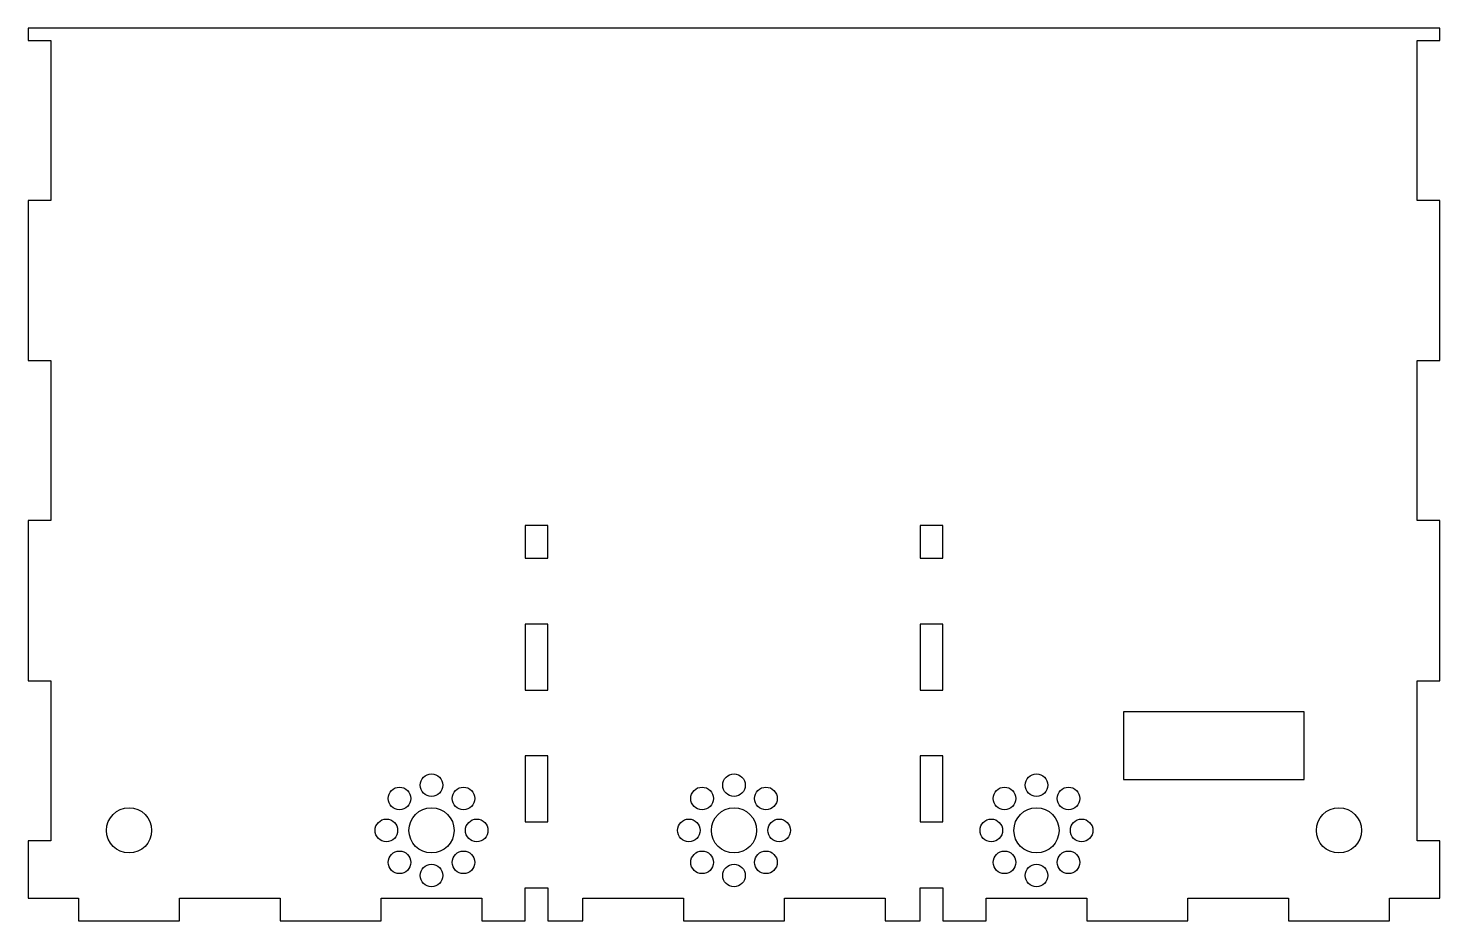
# Model space of a CAD drawing. Header units: millimetres. Extents: x -125 to 125, y 0 to 158.
import ezdxf

# ---------------------------------------------------------------- set-up
doc = ezdxf.new("R2010")
doc.units = ezdxf.units.MM
doc.layers.get('0').update_dxf_attribs({"linetype": 'CONTINUOUS'})

msp = doc.modelspace()

# ---------------------------------------------------------------- linework, layer by layer
for p, q in [((125, 158), (-125, 158)), ((-125, 158), (-125, 155.83)), ((125, 155.83), (125, 158)), ((-125, 155.83), (-121, 155.83)), ((-121, 155.83), (-121, 127.5)), ((121, 127.5), (121, 155.83)), ((121, 155.83), (125, 155.83)), ((-121, 127.5), (-125, 127.5)), ((-125, 127.5), (-125, 99.17)), ((125, 127.5), (121, 127.5)), ((125, 99.17), (125, 127.5)), ((-125, 99.17), (-121, 99.17)), ((-121, 99.17), (-121, 70.83)), ((121, 70.83), (121, 99.17)), ((121, 99.17), (125, 99.17)), ((-121, 70.83), (-125, 70.83)), ((-125, 70.83), (-125, 42.5)), ((125, 70.83), (121, 70.83)), ((125, 42.5), (125, 70.83)), ((-125, 42.5), (-121, 42.5)), ((-121, 42.5), (-121, 14.17)), ((121, 14.17), (121, 42.5)), ((121, 42.5), (125, 42.5)), ((-121, 14.17), (-125, 14.17)), ((-125, 14.17), (-125, 4)), ((125, 14.17), (121, 14.17)), ((125, 4), (125, 14.17)), ((-37, 0), (-37, 5.83)), ((-37, 5.83), (-33, 5.83)), ((-33, 5.83), (-33, 0)), ((33, 0), (33, 5.83)), ((33, 5.83), (37, 5.83)), ((37, 5.83), (37, 0)), ((-125, 4), (-116.07, 4)), ((-116.07, 4), (-116.07, 0)), ((-98.21, 0), (-98.21, 4)), ((-98.21, 4), (-80.36, 4)), ((-80.36, 4), (-80.36, 0)), ((-62.5, 0), (-62.5, 4)), ((-62.5, 4), (-44.64, 4)), ((-44.64, 4), (-44.64, 0)), ((-26.79, 0), (-26.79, 4)), ((-26.79, 4), (-8.93, 4)), ((-8.93, 4), (-8.93, 0)), ((8.93, 0), (8.93, 4)), ((8.93, 4), (26.79, 4)), ((26.79, 4), (26.79, 0)), ((44.64, 0), (44.64, 4)), ((44.64, 4), (62.5, 4)), ((62.5, 4), (62.5, 0)), ((80.36, 0), (80.36, 4)), ((80.36, 4), (98.21, 4)), ((98.21, 4), (98.21, 0)), ((116.07, 0), (116.07, 4)), ((116.07, 4), (125, 4)), ((-116.07, 0), (-98.21, 0)), ((-80.36, 0), (-62.5, 0)), ((-44.64, 0), (-37, 0)), ((-33, 0), (-26.79, 0)), ((-8.93, 0), (8.93, 0)), ((26.79, 0), (33, 0)), ((37, 0), (44.64, 0)), ((62.5, 0), (80.36, 0)), ((98.21, 0), (116.07, 0))]:
    msp.add_line(p, q)
for points in [[(-37, 64.17), (-33, 64.17), (-33, 70), (-37, 70)], [(37, 70), (33, 70), (33, 64.17), (37, 64.17)], [(-37, 40.83), (-33, 40.83), (-33, 52.5), (-37, 52.5)], [(37, 52.5), (33, 52.5), (33, 40.83), (37, 40.83)], [(69, 37), (69, 25), (101, 25), (101, 37)], [(-37, 17.5), (-33, 17.5), (-33, 29.17), (-37, 29.17)], [(37, 29.17), (33, 29.17), (33, 17.5), (37, 17.5)]]:
    msp.add_lwpolyline(points, close=True)
for centre, radius in [((-53.57, 24), 2), ((0, 24), 2), ((53.57, 24), 2), ((-59.23, 21.66), 2), ((-47.91, 21.66), 2), ((-5.66, 21.66), 2), ((5.66, 21.66), 2), ((47.91, 21.66), 2), ((59.23, 21.66), 2), ((-107.14, 16), 4), ((-53.57, 16), 4), ((0, 16), 4), ((53.57, 16), 4), ((107.14, 16), 4), ((-61.57, 16), 2), ((-45.57, 16), 2), ((-8, 16), 2), ((8, 16), 2), ((45.57, 16), 2), ((61.57, 16), 2), ((-59.23, 10.34), 2), ((-53.57, 8), 2), ((-47.91, 10.34), 2), ((-5.66, 10.34), 2), ((0, 8), 2), ((5.66, 10.34), 2), ((47.91, 10.34), 2), ((53.57, 8), 2), ((59.23, 10.34), 2)]:
    msp.add_circle(centre, radius)

doc.saveas('drawing.dxf')
